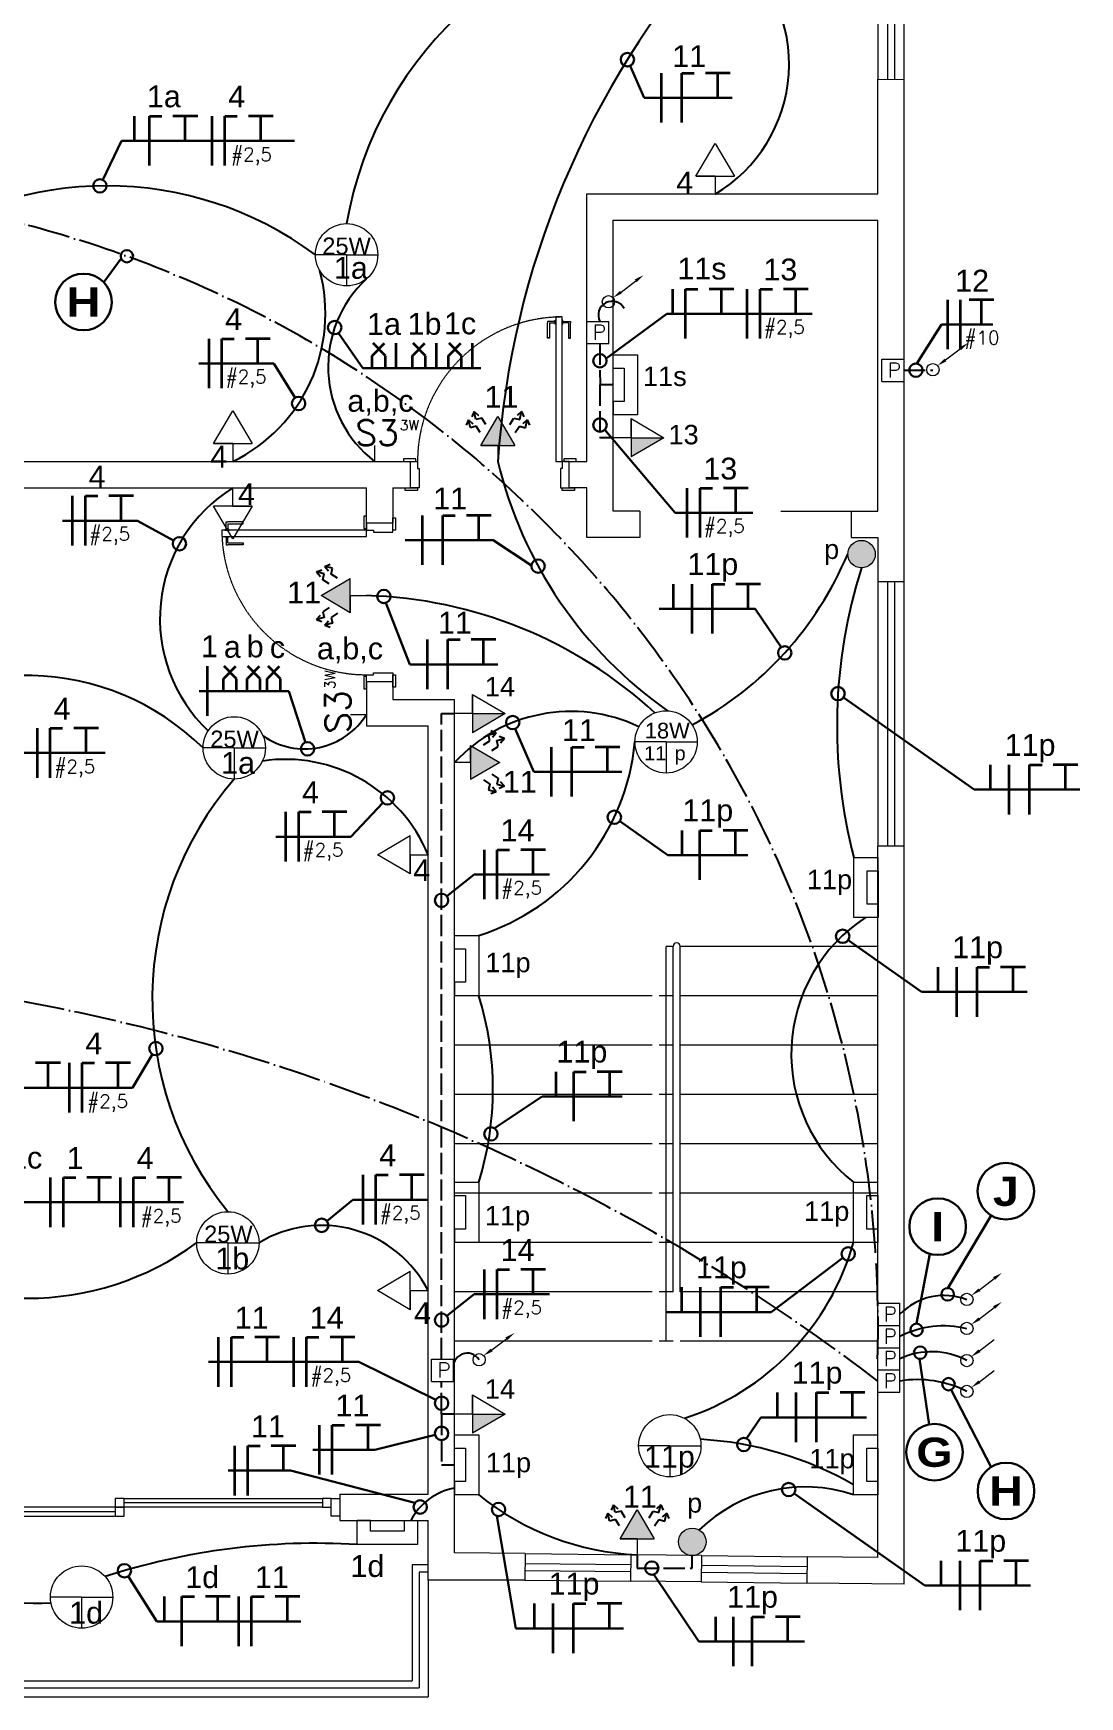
# Model space of a CAD drawing. Header units: millimetres. Extents: x 18652 to 51407, y 18252 to 30404.
# Drawn here: x 33180 to 33774, y 19760 to 20704 of the extents above; entities that cross this region are included whole.
import ezdxf
from ezdxf.enums import TextEntityAlignment as Align

# ---------------------------------------------------------------- set-up
doc = ezdxf.new("R2010")
doc.units = ezdxf.units.MM
for name, pattern in [('ACAD_ISO02W100', [15, 12, -3]), ('ACAD_ISO04W100', [30, 24, -3, 0, -3]), ('HIDDEN', [0.375, 0.25, -0.125])]:
    doc.linetypes.add(name, pattern=pattern)
for name, color, linetype, lineweight in [('ARQ09252C', 252, 'Continuous', 9), ('EJEL05130C', 130, 'Continuous', 30), ('EJEL0550C', 50, 'Continuous', 35), ('EJEL0580C', 80, 'Continuous', 9), ('EJEL09210C', 210, 'Continuous', 9), ('EJEL25170C', 170, 'Continuous', 25), ('EJEL25170T', 170, 'ACAD_ISO02W100', 25), ('EJEL25170TP', 1, 'ACAD_ISO04W100', 25), ('EJEL3040C', 40, 'Continuous', 9)]:
    doc.layers.add(name, color=color, linetype=linetype, lineweight=lineweight)
doc.styles.add('M_abG50', font='', dxfattribs={"width": 1.1, "height": 0.13})
doc.styles.add('ROMANSI', font='RomanS')
doc.styles.add('SR60', font='simplex', dxfattribs={"height": 0.15})
doc.styles.add('SR80', font='SIMPLEX', dxfattribs={"height": 0.1})
doc.styles.get("Standard").update_dxf_attribs({"font": 'arial.ttf'})
doc.styles.get('M_abG50').set_extended_font_data('Arial Black')

# ---------------------------------------------------------------- blocks, each defined once
blk = doc.blocks.new('TYFYTFTY')
at = {"layer": 'EJEL0580C'}
for q in [(-208, 0), (208, 0), (0, -208)]:
    blk.add_line((0, 0), q, dxfattribs=at)
blk.add_circle((0, 0), 208, dxfattribs=at)
blk = doc.blocks.new('A$C358D43A7')
at = {"layer": 'EJEL0580C'}
for p, q in [((0, 0), (0, 16.9)), ((0, 16.9), (0, -16.9)), ((0, 16.9), (28.7, 0)), ((0, 0), (-15.9, 0)), ((28.7, 0), (0, -16.9))]:
    blk.add_line(p, q, dxfattribs=at)
blk = doc.blocks.new('arandext')
at = {"layer": 'EJEL0580C', "linetype": 'Continuous'}
for p, q in [((0, 10.02), (0, 18.02)), ((0, -10.02), (0, 10.02)), ((0, -10.02), (0, -18.02))]:
    blk.add_line(p, q, dxfattribs=at)
blk.add_lwpolyline([(0, 18.02), (14.46, 18.02), (14.46, -18.02), (0, -18.02)], dxfattribs=at)
at = {"layer": 'EJEL0580C'}
blk.add_lwpolyline([(0, 10.02), (6.46, 10.02), (6.46, -10.02), (0, -10.02)], dxfattribs=at)
blk = doc.blocks.new('A$C324C5FD7')
at = {"layer": 'EJEL0580C', "ltscale": 0.015}
h = blk.add_hatch(color=256, dxfattribs=at)
h.dxf.hatch_style = 1
h.paths.add_polyline_path([(11.5, 0, 1), (-11.5, 0, 1)])
at = {"layer": 'EJEL0580C'}
blk.add_circle((0, 0), 11.5, dxfattribs=at)
blk = doc.blocks.new('A$C3819068E')
at = {"layer": 'EJEL0580C', "ltscale": 0.015}
h = blk.add_hatch(color=256, dxfattribs=at)
h.dxf.hatch_style = 1
h.paths.add_polyline_path([(11.5, 0, 1), (-11.5, 0, 1)])
at = {"layer": 'EJEL0580C'}
blk.add_circle((0, 0), 11.5, dxfattribs=at)
blk.add_blockref('A$C324C5FD7', (0, 0), dxfattribs=at)
blk = doc.blocks.new('s3')
at = {"layer": 'EJEL0580C'}
blk.add_line((11609.47, 26222.45), (11600.45, 26222.45), dxfattribs=at)
at = {"layer": 'EJEL0580C', "style": 'SR80'}
blk.add_text('S3', height=14.387, rotation=270, dxfattribs=at).set_placement((11609.47, 26233.37))
blk = doc.blocks.new('s33w')
at = {"layer": 'EJEL0580C'}
blk.add_blockref('s3', (0, 0), dxfattribs=at)
at = {"layer": 'EJEL0580C', "style": 'SR60'}
blk.add_text('3W', height=5.755, rotation=270, dxfattribs=at).set_placement((11618.18, 26208.11))
blk = doc.blocks.new('A$C71E37391')
at = {"layer": 'EJEL0550C', "ltscale": 0.015}
for p, q in [((7.02, 14.03), (-7.02, 14.03)), ((0, 0), (0, 14.03))]:
    blk.add_line(p, q, dxfattribs=at)
blk = doc.blocks.new('A$C1116134A')
at = {"layer": 'EJEL0550C', "ltscale": 0.015}
for p, q in [((0, -14.03), (0, 14.03)), ((0, 14.03), (7.02, 14.03))]:
    blk.add_line(p, q, dxfattribs=at)
blk = doc.blocks.new('A$C33D512FD')
at = {"layer": 'EJEL0550C', "ltscale": 0.015}
for p, q in [((-3.76, 7), (3.26, 14.02)), ((3.76, 7), (-3.26, 14.02)), ((-3.76, -0.01), (-3.76, 7)), ((3.76, -0.01), (3.76, 7))]:
    blk.add_line(p, q, dxfattribs=at)
blk = doc.blocks.new('A$C633F4938')
at = {"layer": 'EJEL0580C', "linetype": 'ByBlock', "lineweight": -2}
blk.add_line((10.5, 8.1), (22.8, 17.5), dxfattribs=at)
at = {"layer": 'EJEL0580C'}
blk.add_circle((0, 0), 5.13, dxfattribs=at)
for points in [[(21.9, 18.6), (29.5, 22.3), (23.6, 16.4)], [(11.3, 7), (3.7, 3.3), (9.6, 9.2)]]:
    blk.add_solid(points, dxfattribs=at)
blk = doc.blocks.new('A$C4247474B')
at = {"layer": 'EJEL0580C'}
for p, q in [((0, 0), (31.7, 0)), ((0, 0), (0, -31.7)), ((31.7, 0), (31.7, -31.7)), ((0, -31.7), (31.7, -31.7))]:
    blk.add_line(p, q, dxfattribs=at)
at = {"layer": 'EJEL0580C', "style": 'SR80'}
blk.add_text('P', height=21.2, rotation=270, dxfattribs=at).set_placement((5.5, -8.3))
blk = doc.blocks.new('A$C30B02EAA')
at = {"layer": 'EJEL0580C'}
h = blk.add_hatch(color=256, dxfattribs=at)
h.dxf.hatch_style = 1
h.paths.add_polyline_path([(0, 0), (0, -16.9), (28.7, 0)])
for p, q in [((0, 0), (0, 16.9)), ((0, 16.9), (0, -16.9)), ((0, 16.9), (28.7, 0)), ((0, 0), (-15.9, 0)), ((28.7, 0), (0, -16.9)), ((0, 0), (28.7, 0))]:
    blk.add_line(p, q, dxfattribs=at)
blk = doc.blocks.new('A$C1F842686')
at = {"layer": 'EJEL0580C', "linetype": 'ByBlock', "lineweight": -2}
blk.add_line((10.5, 8.1), (22.8, 17.5), dxfattribs=at)
at = {"layer": 'EJEL0580C'}
blk.add_circle((0, 0), 5.13, dxfattribs=at)
blk.add_solid([(11.3, 7), (3.7, 3.3), (9.6, 9.2)], dxfattribs=at)
blk = doc.blocks.new('A$C51C8040F')
at = {"layer": 'EJEL0580C'}
h = blk.add_hatch(color=256, dxfattribs=at)
h.dxf.hatch_style = 1
h.paths.add_polyline_path([(0, -16.9), (28.7, 0), (0, 16.9)])
for p, q in [((0, 0), (0, 16.9)), ((0, 16.9), (0, -16.9)), ((0, 16.9), (28.7, 0)), ((0, 0), (-15.9, 0)), ((28.7, 0), (0, -16.9))]:
    blk.add_line(p, q, dxfattribs=at)
blk = doc.blocks.new('Tomada para iluminação de emergência')
at = {"layer": 'EJEL25170TP'}
for p, q in [((-0.179, 0.376), (-0.195, 0.335)), ((-0.165, 0.317), (-0.179, 0.376)), ((-0.179, 0.376), (-0.146, 0.346)), ((0.178, 0.376), (0.145, 0.346)), ((0.164, 0.317), (0.178, 0.376)), ((0.178, 0.376), (0.195, 0.335)), ((-0.221, 0.313), (-0.238, 0.272)), ((-0.207, 0.254), (-0.221, 0.313)), ((-0.221, 0.313), (-0.188, 0.284)), ((-0.163, 0.265), (-0.207, 0.254)), ((-0.121, 0.327), (-0.165, 0.317)), ((-0.132, 0.217), (-0.163, 0.265)), ((-0.09, 0.279), (-0.121, 0.327)), ((0.089, 0.279), (0.12, 0.327)), ((0.12, 0.327), (0.164, 0.317)), ((0.131, 0.217), (0.162, 0.265)), ((0.162, 0.265), (0.207, 0.254)), ((0.22, 0.313), (0.187, 0.284)), ((0.207, 0.254), (0.22, 0.313)), ((0.22, 0.313), (0.237, 0.272))]:
    blk.add_line(p, q, dxfattribs=at)
at = {"layer": 'EJEL0580C', "xscale": 0.0076, "yscale": 0.0076, "zscale": 0.0076, "rotation": 90}
blk.add_blockref('A$C51C8040F', (0, 0.121), dxfattribs=at)

msp = doc.modelspace()

# ---------------------------------------------------------------- linework, layer by layer
at = {"layer": 'ARQ09252C'}
for p, q in [((33658.92, 20877.94), (33658.92, 20677.93)), ((33664.42, 20877.89), (33664.42, 20677.88)), ((33668.42, 20877.85), (33668.42, 20677.85)), ((33673.92, 20677.8), (33673.92, 20877.8)), ((33658.92, 20612.93), (33658.92, 20677.93)), ((33658.92, 20677.93), (33673.92, 20677.8)), ((33673.92, 20392.93), (33673.92, 20677.8)), ((33493.92, 20612.93), (33658.92, 20612.93)), ((33508.92, 20432.93), (33508.92, 20597.93)), ((33508.92, 20597.93), (33658.92, 20597.93)), ((33658.92, 20432.93), (33658.92, 20597.93)), ((33475.93, 20540.51), (33471.69, 20540.51)), ((33471.69, 20540.51), (33471.69, 20539.71)), ((33471.69, 20531.01), (33471.69, 20539.71)), ((33472.82, 20539.71), (33475.93, 20539.71)), ((33472.82, 20539.71), (33472.82, 20531.01)), ((33480.4, 20539.71), (33480.4, 20540.51)), ((33480.4, 20540.51), (33484.64, 20540.51)), ((33483.51, 20539.71), (33480.4, 20539.71)), ((33483.51, 20539.71), (33483.51, 20531.01)), ((33484.64, 20540.51), (33484.64, 20539.71)), ((33484.64, 20531.01), (33484.64, 20539.71)), ((33472.82, 20531.19), (33471.69, 20531.19)), ((33472.82, 20531.01), (33471.69, 20531.01)), ((33483.51, 20531.19), (33484.64, 20531.19)), ((33483.51, 20531.01), (33484.64, 20531.01)), ((32948.92, 20461.02, -89110.04), (33393.92, 20461.02)), ((33393.92, 20446.02), (33393.92, 20461.02)), ((33483.92, 20461.02), (33493.92, 20461.02)), ((33483.92, 20446.02), (33483.92, 20461.02)), ((32948.92, 20446.02, -84103.86), (33368.92, 20446.02)), ((33368.92, 20426.02), (33368.92, 20446.02)), ((33383.92, 20446.02), (33393.92, 20446.02)), ((33383.92, 20446.02), (33383.92, 20426.02)), ((33493.92, 20446.02), (33483.92, 20446.02)), ((33289.43, 20422.51), (33289.43, 20426.74)), ((33289.43, 20426.74), (33290.23, 20426.74)), ((33298.93, 20426.74), (33290.23, 20426.74)), ((33290.23, 20425.61), (33290.23, 20422.51)), ((33290.23, 20425.61), (33298.93, 20425.61)), ((33298.75, 20425.61), (33298.75, 20426.74)), ((33298.93, 20425.61), (33298.93, 20426.74)), ((33383.92, 20426.02), (33368.92, 20426.02)), ((33523.92, 20432.93), (33508.92, 20432.93)), ((33523.92, 20432.93), (33523.92, 20417.93)), ((33603.92, 20432.93), (33658.92, 20432.93)), ((33643.92, 20432.93), (33658.92, 20432.93)), ((33643.92, 20432.93), (33643.92, 20417.93)), ((33290.23, 20422.51), (33289.43, 20422.51)), ((33289.43, 20418.04), (33289.43, 20413.8)), ((33290.23, 20414.93), (33290.23, 20418.04)), ((33643.92, 20417.93), (33658.92, 20417.93)), ((33643.92, 20417.93), (33658.92, 20417.93)), ((33658.92, 20417.93), (33658.92, 20392.93)), ((33289.43, 20413.8), (33290.23, 20413.8)), ((33290.23, 20414.93), (33298.93, 20414.93)), ((33298.93, 20413.8), (33290.23, 20413.8)), ((33298.75, 20414.93), (33298.75, 20413.8)), ((33298.93, 20414.93), (33298.93, 20413.8)), ((33658.92, 20392.93), (33673.92, 20392.93)), ((33658.92, 20392.93), (33658.92, 20242.93)), ((33664.42, 20392.93), (33664.42, 20242.93)), ((33668.42, 20392.93), (33668.42, 20242.93)), ((33673.92, 20242.93), (33673.92, 20392.93)), ((33383.92, 20336.02), (33368.92, 20336.02)), ((33368.92, 20336.02), (33368.92, 20311.02)), ((33383.92, 20336.02), (33383.92, 20326.02)), ((33383.92, 20326.02), (33418.92, 20326.02)), ((33418.92, 19841.77), (33418.92, 20326.02)), ((33368.92, 20311.02), (33403.92, 20311.02)), ((33403.92, 19875.16), (33403.92, 20311.02)), ((33658.92, 19839.19), (33658.92, 20242.93)), ((33658.92, 20242.93), (33673.92, 20242.93)), ((33673.92, 19824.03), (33673.92, 20242.93)), ((33231.42, 19872.66), (33343.92, 19872.66)), ((33343.92, 19870.16), (33231.42, 19870.16)), ((33353.92, 19875.16), (33403.92, 19875.16)), ((33353.92, 19875.16), (33353.92, 19860.16)), ((33226.42, 19867.66), (33113.92, 19867.66)), ((33226.42, 19865.16), (33113.92, 19865.16)), ((33113.92, 19862.66), (33226.42, 19862.66)), ((33343.92, 19867.66), (33231.42, 19867.66)), ((33353.92, 19860.16), (33403.92, 19860.16)), ((33403.92, 19826.34), (33403.92, 19860.16)), ((33458.92, 19841.34), (33418.92, 19841.77)), ((33458.92, 19841.34), (33458.76, 19826.34)), ((33458.92, 19841.34), (33518.91, 19840.7)), ((33518.91, 19840.7), (33518.75, 19825.7)), ((33558.92, 19840.26), (33518.91, 19840.7)), ((33558.92, 19840.26), (33558.76, 19825.27)), ((33558.92, 19840.26), (33618.92, 19839.62)), ((33618.92, 19839.62), (33618.75, 19824.62)), ((33658.92, 19839.19), (33618.92, 19839.62)), ((33394.92, 19834.93), (33394.92, 19769.16)), ((33403.92, 19834.93), (33394.92, 19834.93)), ((33398.92, 19830.93), (33398.92, 19765.16)), ((33403.92, 19830.93), (33398.92, 19830.93)), ((33458.82, 19831.84), (33518.81, 19831.2)), ((33458.86, 19835.84), (33518.85, 19835.2)), ((33558.82, 19830.77), (33618.81, 19830.12)), ((33558.86, 19834.76), (33618.86, 19834.12)), ((33403.92, 19826.93), (33403.92, 19760.16)), ((33458.76, 19826.34), (33403.92, 19826.34)), ((33458.76, 19826.34), (33518.75, 19825.7)), ((33558.76, 19825.27), (33518.75, 19825.7)), ((33558.76, 19825.27), (33618.75, 19824.62)), ((33673.92, 19824.03), (33618.75, 19824.62)), ((32588.72, 19765.16), (33398.92, 19765.16)), ((32593.59, 19769.16), (33394.92, 19769.16)), ((32582.63, 19760.16), (33403.92, 19760.16))]:
    msp.add_line(p, q, dxfattribs=at)
at = {"layer": 'ARQ09252C', "ltscale": 0.03}
for p, q in [((33538.92, 19961.93), (33538.92, 20185.93)), ((33530.92, 20157.93), (33418.92, 20157.93)), ((33538.92, 20157.93), (33534.92, 20157.93)), ((33530.92, 20129.93), (33418.92, 20129.93)), ((33538.92, 20129.93), (33534.92, 20129.93)), ((33530.92, 20101.93), (33418.92, 20101.93)), ((33538.92, 20101.93), (33534.92, 20101.93)), ((33530.92, 20073.93), (33418.92, 20073.93)), ((33538.92, 20073.93), (33534.92, 20073.93)), ((33530.92, 20045.93), (33418.92, 20045.93)), ((33538.92, 20045.93), (33534.92, 20045.93)), ((33530.92, 20017.93), (33418.92, 20017.93)), ((33538.92, 20017.93), (33534.92, 20017.93)), ((33530.92, 19989.93), (33418.92, 19989.93)), ((33538.92, 19989.93), (33534.92, 19989.93)), ((33530.92, 19961.93), (33418.92, 19961.93)), ((33538.92, 19961.93), (33534.92, 19961.93)), ((33542.92, 19961.93), (33538.92, 19961.93)), ((33658.92, 19961.93), (33546.92, 19961.93))]:
    msp.add_line(p, q, dxfattribs=at)
at = {"layer": 'ARQ09252C', "ltscale": 15}
for p, q in [((33542.92, 20185.93), (33538.92, 20185.93)), ((33542.92, 19989.93), (33542.92, 20185.93)), ((33546.92, 19989.93), (33546.92, 20185.93)), ((33658.92, 20185.93), (33546.92, 20185.93)), ((33542.92, 20157.93), (33538.92, 20157.93)), ((33658.92, 20157.93), (33546.92, 20157.93)), ((33542.92, 20129.93), (33538.92, 20129.93)), ((33658.92, 20129.93), (33546.92, 20129.93)), ((33542.92, 20101.93), (33538.92, 20101.93)), ((33658.92, 20101.93), (33546.92, 20101.93)), ((33542.92, 20073.93), (33538.92, 20073.93)), ((33658.92, 20073.93), (33546.92, 20073.93)), ((33542.92, 20045.93), (33538.92, 20045.93)), ((33658.92, 20045.93), (33546.92, 20045.93)), ((33542.92, 20017.93), (33538.92, 20017.93)), ((33658.92, 20017.93), (33546.92, 20017.93)), ((33542.92, 19989.93), (33538.92, 19989.93)), ((33658.92, 19989.93), (33546.92, 19989.93))]:
    msp.add_line(p, q, dxfattribs=at)
at = {"layer": 'ARQ09252C'}
for points in [[(33493.92, 20461.02), (33493.92, 20612.93)], [(33393.92, 20446.02), (33393.92, 20461.02), (33397.92, 20461.02), (33397.92, 20457.02), (33398.92, 20457.02), (33398.92, 20446.02), (33393.92, 20446.02)], [(33483.92, 20446.02), (33483.92, 20461.02), (33479.92, 20461.02), (33479.92, 20457.02), (33478.92, 20457.02), (33478.92, 20446.02), (33483.92, 20446.02)], [(33523.92, 20417.93), (33493.92, 20417.93), (33493.92, 20446.02)], [(33383.92, 20426.02), (33368.92, 20426.02), (33368.92, 20422.02), (33372.92, 20422.02), (33372.92, 20421.02), (33383.92, 20421.02), (33383.92, 20426.02)], [(33383.92, 20336.02), (33368.92, 20336.02), (33368.92, 20340.02), (33372.92, 20340.02), (33372.92, 20341.02), (33383.92, 20341.02), (33383.92, 20336.02)]]:
    msp.add_lwpolyline(points, dxfattribs=at)
for points in [[(33476.23, 20541.26), (33476.42, 20541.26), (33476.42, 20538.95), (33476.23, 20538.95, -0.414214), (33475.93, 20539.25), (33475.93, 20540.96, -0.414214)], [(33480.1, 20541.26), (33479.92, 20541.26), (33479.92, 20538.95), (33480.1, 20538.95, 0.414214), (33480.4, 20539.25), (33480.4, 20540.96, 0.414214)], [(33288.68, 20422.21), (33288.68, 20422.02), (33290.99, 20422.02), (33290.99, 20422.21, 0.414214), (33290.69, 20422.51), (33288.98, 20422.51, 0.414214)], [(33288.68, 20418.34), (33288.68, 20418.52), (33290.99, 20418.52), (33290.99, 20418.34, -0.414214), (33290.69, 20418.04), (33288.98, 20418.04, -0.414214)]]:
    msp.add_lwpolyline(points, format="xyb", close=True, dxfattribs=at)
for points in [[(33479.92, 20543.02), (33476.42, 20543.02), (33476.42, 20461.02), (33479.92, 20461.02)], [(33396.92, 20462.52), (33389.92, 20462.52), (33389.92, 20461.02), (33396.92, 20461.02)], [(33487.92, 20462.52), (33480.92, 20462.52), (33480.92, 20461.02), (33487.92, 20461.02)], [(33397.92, 20444.52), (33390.92, 20444.52), (33390.92, 20446.02), (33397.92, 20446.02)], [(33486.92, 20444.52), (33479.92, 20444.52), (33479.92, 20446.02), (33486.92, 20446.02)], [(33367.42, 20430.02), (33367.42, 20423.02), (33368.92, 20423.02), (33368.92, 20430.02)], [(33385.42, 20429.02), (33385.42, 20422.02), (33383.92, 20422.02), (33383.92, 20429.02)], [(33286.92, 20422.02), (33286.92, 20418.52), (33368.92, 20418.52), (33368.92, 20422.02)], [(33385.42, 20340.02), (33385.42, 20333.02), (33383.92, 20333.02), (33383.92, 20340.02)], [(33367.42, 20339.02), (33367.42, 20332.02), (33368.92, 20332.02), (33368.92, 20339.02)], [(33231.42, 19872.66), (33226.42, 19872.66), (33226.42, 19867.66), (33231.42, 19867.66)], [(33348.92, 19872.66), (33343.92, 19872.66), (33343.92, 19867.66), (33348.92, 19867.66)], [(33348.92, 19872.66), (33353.92, 19872.66), (33353.92, 19862.66), (33348.92, 19862.66)], [(33231.42, 19867.66), (33226.42, 19867.66), (33226.42, 19862.66), (33231.42, 19862.66)]]:
    msp.add_lwpolyline(points, close=True, dxfattribs=at)
at = {"layer": 'ARQ09252C', "linetype": 'HIDDEN'}
for centre, start, end in [((33479.92, 20461.02), 90, 180), ((33368.92, 20422.02), 180, 270)]:
    msp.add_arc(centre, 82, start, end, dxfattribs=at)
at = {"layer": 'ARQ09252C', "ltscale": 15}
msp.add_arc((33544.92, 20185.93), 2, 0, 180, dxfattribs=at)
at = {"layer": 'EJEL05130C'}
for p, q in [((33518.48, 20685.55), (33526.46, 20667.38)), ((33539.36, 20544.81), (33504.94, 20519.43)), ((33544.12, 20431.87), (33504.08, 20479.04)), ((33440.84, 20416.37), (33462.53, 20402.1)), ((33379.9, 20380.78), (33393.63, 20345.93)), ((33589.5, 20377.47), (33604.09, 20355.6)), ((33713.6, 20274.84), (33639.52, 20327.13)), ((33453.24, 20309.33), (33463.95, 20284.96)), ((33539.97, 20237.7), (33512.63, 20256.99)), ((33430.11, 20226.63), (33414.52, 20214.36)), ((33683.84, 20160.03), (33642.17, 20189.45)), ((33468.57, 20100.78), (33441.57, 20082.69)), ((33698.63, 19991.99), (33723.37, 20033.19)), ((33598.42, 19978.43), (33639.19, 20009.13)), ((33430.11, 19988.48), (33414.52, 19976.21)), ((33373.77, 19900.28), (33407.88, 19908.71)), ((33342.24, 19900.28), (33338.49, 19900.28)), ((33342.24, 19900.28), (33369.86, 19900.28)), ((33369.86, 19900.28), (33373.77, 19900.28)), ((33294.32, 19888.44), (33290.56, 19888.44)), ((33294.32, 19888.44), (33321.94, 19888.44)), ((33321.94, 19888.44), (33325.85, 19888.44)), ((33325.85, 19888.44), (33396.4, 19870.09)), ((33685.62, 19823.24), (33611.53, 19875.53)), ((33453.63, 19798.94), (33442.91, 19862.73)), ((33557.54, 19791.5), (33531.95, 19829.57))]:
    msp.add_line(p, q, dxfattribs=at)
at = {"layer": 'EJEL05130C', "ltscale": 0.2}
for p, q in [((33576.39, 20667.38), (33526.46, 20667.38)), ((33230.05, 20642.94), (33219.37, 20620.81)), ((33328.11, 20642.94), (33230.05, 20642.94)), ((33219.98, 20562.68), (33229.75, 20576.24)), ((33621.8, 20544.81), (33539.36, 20544.81)), ((33695.07, 20538.75), (33681.22, 20516.57)), ((33724.28, 20538.75), (33695.07, 20538.75)), ((33366.96, 20514.05), (33353.1, 20533.91)), ((33316.5, 20516.6), (33273.89, 20516.6)), ((33328.47, 20497.17), (33316.5, 20516.6)), ((33433.88, 20514.05), (33366.96, 20514.05)), ((33239.11, 20427.42), (33196.5, 20427.42)), ((33259.55, 20416.2), (33239.11, 20427.42)), ((33588.14, 20431.87), (33544.12, 20431.87)), ((33440.84, 20416.37), (33390.91, 20416.37)), ((33589.5, 20377.47), (33535.05, 20377.47)), ((33443.55, 20345.93), (33393.63, 20345.93)), ((33324.82, 20330.79), (33274.13, 20330.79)), ((33324.82, 20330.79), (33334.36, 20301.6)), ((33220.71, 20295.63), (33121.44, 20295.63)), ((33513.87, 20284.96), (33463.95, 20284.96)), ((33773.53, 20274.84), (33713.6, 20274.84)), ((33360.09, 20248.15), (33378.24, 20267.39)), ((33360.09, 20248.15), (33317.48, 20248.15)), ((33585.3, 20237.7), (33539.97, 20237.7)), ((33472.72, 20226.63), (33430.11, 20226.63)), ((33743.76, 20160.03), (33683.84, 20160.03)), ((33236.17, 20105.71), (33247.55, 20124.66)), ((33236.17, 20105.71), (33091.74, 20105.71)), ((33513.9, 20100.78), (33468.57, 20100.78)), ((33265.25, 20040.7), (33120.81, 20040.7)), ((33361.28, 20042.19), (33346.45, 20030.04)), ((33403.89, 20042.19), (33361.28, 20042.19)), ((33688.58, 20011.45), (33680.98, 19971.87)), ((33472.72, 19988.48), (33430.11, 19988.48)), ((33598.42, 19978.43), (33538.5, 19978.43)), ((33321.94, 19950.1), (33279.33, 19950.1)), ((33364.55, 19950.1), (33321.94, 19950.1)), ((33408.24, 19928.67), (33364.55, 19950.1)), ((33688.11, 19914.67), (33682.72, 19951.89)), ((33723.21, 19890.49), (33700.69, 19934.34)), ((33584.5, 19906.74), (33592.73, 19918.67)), ((33652.66, 19918.67), (33592.73, 19918.67)), ((33250.08, 19802.91), (33233.82, 19828.55)), ((33745.54, 19823.24), (33685.62, 19823.24)), ((33331.76, 19802.91), (33250.08, 19802.91)), ((33514.83, 19798.94), (33453.63, 19798.94)), ((33617.47, 19791.5), (33557.54, 19791.5))]:
    msp.add_line(p, q, dxfattribs=at)
at = {"layer": 'EJEL05130C', "ltscale": 0.001}
for centre, radius in [((33516.95, 20689.02), 3.8), ((33217.72, 20617.39), 3.8), ((33233.06, 20577.47), 3.53), ((33350.92, 20537.02), 3.8), ((33501.36, 20518.16), 3.8), ((33680.59, 20512.82), 3.8), ((33330.46, 20493.93), 3.8), ((33501.4, 20481.73), 3.8), ((33262.88, 20414.38), 3.8), ((33466.3, 20401.69), 3.8), ((33378.84, 20384.43), 3.8), ((33606.2, 20352.44), 3.8), ((33636.41, 20329.32), 3.8), ((33451.9, 20312.88), 3.8), ((33335.54, 20297.99), 3.8), ((33380.85, 20270.16), 3.8), ((33509.53, 20259.18), 3.8), ((33411.54, 20212.01), 3.8), ((33639.06, 20191.64), 3.8), ((33249.5, 20127.92), 3.8), ((33439.54, 20079.47), 3.8), ((33343.52, 20027.62), 3.8), ((33642.22, 20011.42), 3.8), ((33698.63, 19988.46), 3.53), ((33411.54, 19973.86), 3.8), ((33680.98, 19968.34), 3.53), ((33683.02, 19955.4), 3.53), ((33699.11, 19937.5), 3.53), ((33411.57, 19926.69), 3.8), ((33411.57, 19909.62), 3.8), ((33582.95, 19903.27), 3.8), ((33608.43, 19877.72), 3.8), ((33399.43, 19867.8), 3.8), ((33443.87, 19866.41), 3.8), ((33231.64, 19831.66), 3.8), ((33530.78, 19833.18), 3.8)]:
    msp.add_circle(centre, radius, dxfattribs=at)
at = {"layer": 'EJEL05130C'}
for centre in [(33208.44, 20551.52), (33731.64, 20046.95), (33692.97, 20026.89), (33691.11, 19898.9), (33731.73, 19876.89)]:
    msp.add_circle(centre, 16.05, dxfattribs=at)
at = {"layer": 'EJEL0550C', "ltscale": 0.015}
for p, q in [((33536.36, 20653.35), (33536.36, 20681.41)), ((33237.41, 20642.94), (33237.41, 20656.97)), ((33281.39, 20628.91), (33281.39, 20656.97)), ((33542.65, 20544.81), (33542.65, 20558.84)), ((33584.94, 20530.78), (33584.94, 20558.84)), ((33698.64, 20524.72), (33698.64, 20552.78)), ((33705.93, 20524.72), (33705.93, 20552.78)), ((33279.64, 20502.57), (33279.64, 20530.63)), ((33385.82, 20514.05), (33385.82, 20528.09)), ((33408.64, 20514.05), (33408.64, 20528.09)), ((33429.05, 20514.05), (33429.05, 20528.09)), ((33550.86, 20417.83), (33550.86, 20445.9)), ((33202.24, 20413.39), (33202.24, 20441.45)), ((33400.81, 20402.34), (33400.81, 20430.4)), ((33543.03, 20377.47), (33543.03, 20391.5)), ((33553.65, 20363.44), (33553.65, 20391.5)), ((33403.52, 20331.9), (33403.52, 20359.96)), ((33278.72, 20316.76), (33278.72, 20344.82)), ((33182.3, 20281.6), (33182.3, 20309.66)), ((33473.84, 20270.93), (33473.84, 20298.99)), ((33722.98, 20274.84), (33722.98, 20288.87)), ((33733.6, 20260.81), (33733.6, 20288.87)), ((33323.23, 20234.12), (33323.23, 20262.18)), ((33547.95, 20237.7), (33547.95, 20251.73)), ((33435.86, 20212.6), (33435.86, 20240.66)), ((33693.22, 20160.03), (33693.22, 20174.07)), ((33703.84, 20146), (33703.84, 20174.07)), ((33200.41, 20091.68), (33200.41, 20119.74)), ((33476.56, 20100.78), (33476.56, 20114.81)), ((33189.77, 20026.67), (33189.77, 20054.73)), ((33229.48, 20026.67), (33229.48, 20054.73)), ((33367.03, 20028.16), (33367.03, 20056.22)), ((33435.86, 19974.45), (33435.86, 20002.51)), ((33547.88, 19978.43), (33547.88, 19992.46)), ((33558.5, 19964.4), (33558.5, 19992.46)), ((33285.07, 19936.07), (33285.07, 19964.13)), ((33327.68, 19936.07), (33327.68, 19964.13)), ((33602.12, 19918.67), (33602.12, 19932.7)), ((33612.74, 19904.64), (33612.74, 19932.7)), ((33342.24, 19886.25), (33342.24, 19914.31)), ((33294.32, 19874.41), (33294.32, 19902.47)), ((33695, 19823.24), (33695, 19837.27)), ((33705.62, 19809.21), (33705.62, 19837.27)), ((33254.34, 19802.91), (33254.34, 19816.94)), ((33296.53, 19788.88), (33296.53, 19816.94)), ((33464.29, 19798.94), (33464.29, 19812.97)), ((33474.9, 19784.91), (33474.9, 19812.97)), ((33567.09, 19791.5), (33567.09, 19805.53)), ((33577.19, 19777.47), (33577.19, 19805.53))]:
    msp.add_line(p, q, dxfattribs=at)
at = {"layer": 'EJEL25170C'}
for centre, radius, start, end in [((33566.01, 20560.28), 211.35, 91.97865, 170.26314), ((33936.5, 20428.01), 494.12, 138.35638, 176.16927), ((33522.62, 20686.6), 86.08, 300.8295, 51.32019), ((33221.45, 20418.18), 199.24, 53.48748, 126.51252), ((33252.19, 20545.07), 93.49, 295.98286, 14.98064), ((33415.25, 20514.79), 68.06, 133.13333, 232.18379), ((33508.3, 20544.09), 7.84, 29.12348, 206.90805), ((33677.77, 20517.05), 240.88, 193.44913, 235.04591), ((33339.09, 20371.77), 87.31, 121.74461, 226.6494), ((33461.72, 20483.85), 195.3, 298.11504, 337.31122), ((33931.02, 20311.06), 295.18, 162.3421, 194.64993), ((33362.16, 20133.59), 251.4, 47.33401, 88.45911), ((33175.94, 20196.41), 143.15, 45.52275, 131.80409), ((33333.83, 20339.15), 41.2, 235.16526, 328.37975), ((33484.99, 20229.28), 89.91, 64.67471, 137.29363), ((33394.29, 20313.64), 127.46, 287.49866, 354.73193), ((33322.89, 20204.34), 87.7, 22.49459, 98.45169), ((33438.36, 20155.96), 190.93, 139.14685, 219.1585), ((33702.29, 20124.72), 92.38, 122.9277, 231.84531), ((33262.84, 20105.01), 177.84, 342.68544, 17.31456), ((33343.41, 19959.62), 68, 27.14585, 121.35581), ((33176.57, 20148.65), 162.41, 233.74475, 306.25525), ((33504.47, 20057.32), 146.15, 287.8577, 344.36558), ((33696.64, 19952.99), 34.84, 68.30784, 136.13297), ((33696.27, 19916.92), 53.64, 75.6982, 117.46598), ((33426.17, 19947.13), 7.95, 32.46478, 192.47443), ((33689.54, 19913.38), 42.53, 61.97518, 115.05537), ((33681.36, 19877.4), 62.67, 63.29732, 99.02287), ((33547.5, 19710.44), 196.07, 60.10698, 86.82938), ((33425.17, 19843.94), 35.1, 100.26661, 152.47031), ((33617.75, 19792.99), 86.19, 71.41987, 134.15883), ((33529.34, 19994.62), 154.09, 231.11641, 267.45452), ((33181.63, 20165.24), 351.95, 244.92742, 271.36267), ((33339.6, 19464.93), 382.29, 86.38574, 108.10674)]:
    msp.add_arc(centre, radius, start, end, dxfattribs=at)
at = {"layer": 'EJEL25170T'}
for p, q in [((33501.31, 20527.93), (33501.42, 20504.55)), ((33673.92, 20512.78), (33690.23, 20512.9)), ((33508.9, 20504.55), (33501.4, 20504.55)), ((33501.4, 20504.55), (33501.4, 20474.52)), ((33508.9, 20474.52), (33501.4, 20474.52)), ((33411.54, 19951.72), (33411.54, 20317.97)), ((33411.54, 20317.97), (33418.92, 20317.97)), ((33411.57, 19920.58), (33411.55, 19939.2)), ((33418.92, 19920.58), (33411.57, 19920.58)), ((33411.57, 19920.58), (33411.57, 19891.76)), ((33411.57, 19891.76), (33418.92, 19891.76)), ((33522.5, 19840.68), (33522.5, 19833.18)), ((33553.76, 19833.18), (33553.76, 19840.19)), ((33522.5, 19833.18), (33553.76, 19833.18))]:
    msp.add_line(p, q, dxfattribs=at)
at = {"layer": 'EJEL25170TP'}
for centre, radius, start, end in [((33012.35, 19969.49), 646.8, 358.44213, 96.96527), ((32967.51, 19036.11), 1137.45, 52.56504, 91.69235)]:
    msp.add_arc(centre, radius, start, end, dxfattribs=at)

# ---------------------------------------------------------------- block references
at = {"layer": 'EJEL0550C'}
for name, p in [('A$C1116134A', (33547.88, 20667.38)), ('A$C71E37391', (33568.21, 20667.38)), ('A$C1116134A', (33245.87, 20642.94)), ('A$C71E37391', (33266.2, 20642.94)), ('A$C1116134A', (33288.68, 20642.94)), ('A$C71E37391', (33309.01, 20642.94)), ('A$C1116134A', (33549.94, 20544.81)), ('A$C71E37391', (33570.27, 20544.81)), ('A$C1116134A', (33592.23, 20544.81)), ('A$C71E37391', (33612.56, 20544.81)), ('A$C71E37391', (33717.75, 20538.75)), ('A$C1116134A', (33286.93, 20516.6)), ('A$C71E37391', (33307.26, 20516.6)), ('A$C33D512FD', (33375.94, 20514.07)), ('A$C33D512FD', (33398.75, 20514.07)), ('A$C33D512FD', (33419.17, 20514.07)), ('A$C1116134A', (33558.15, 20431.87)), ('A$C71E37391', (33578.48, 20431.87)), ('A$C1116134A', (33209.53, 20427.42)), ('A$C71E37391', (33229.86, 20427.42)), ('A$C1116134A', (33412.33, 20416.37)), ('A$C71E37391', (33432.66, 20416.37)), ('A$C1116134A', (33565.18, 20377.47)), ('A$C71E37391', (33585.51, 20377.47)), ('A$C1116134A', (33415.05, 20345.93)), ('A$C71E37391', (33435.38, 20345.93)), ('A$C33D512FD', (33291.55, 20330.8)), ('A$C33D512FD', (33304.98, 20330.8)), ('A$C33D512FD', (33316.45, 20330.8)), ('A$C1116134A', (33189.59, 20295.63)), ('A$C71E37391', (33209.92, 20295.63)), ('A$C1116134A', (33485.37, 20284.96)), ('A$C71E37391', (33505.7, 20284.96)), ('A$C1116134A', (33745.13, 20274.84)), ('A$C71E37391', (33765.46, 20274.84)), ('A$C1116134A', (33330.52, 20248.15)), ('A$C71E37391', (33350.85, 20248.15)), ('A$C1116134A', (33557.98, 20237.7)), ('A$C71E37391', (33578.31, 20237.7)), ('A$C1116134A', (33443.15, 20226.63)), ('A$C71E37391', (33463.48, 20226.63)), ('A$C1116134A', (33715.37, 20160.03)), ('A$C71E37391', (33735.7, 20160.03)), ('A$C71E37391', (33188.32, 20105.71)), ('A$C1116134A', (33207.69, 20105.71)), ('A$C71E37391', (33228.03, 20105.71)), ('A$C1116134A', (33486.59, 20100.78)), ('A$C71E37391', (33506.92, 20100.78)), ('A$C1116134A', (33197.06, 20040.7)), ('A$C71E37391', (33217.39, 20040.7)), ('A$C1116134A', (33236.77, 20040.7)), ('A$C71E37391', (33257.1, 20040.7)), ('A$C1116134A', (33374.32, 20042.19)), ('A$C71E37391', (33394.65, 20042.19)), ('A$C1116134A', (33443.15, 19988.48)), ('A$C71E37391', (33463.48, 19988.48)), ('A$C1116134A', (33570.03, 19978.43)), ('A$C71E37391', (33590.36, 19978.43)), ('A$C1116134A', (33292.36, 19950.1)), ('A$C71E37391', (33312.69, 19950.1)), ('A$C1116134A', (33334.97, 19950.1)), ('A$C71E37391', (33355.3, 19950.1)), ('A$C1116134A', (33624.26, 19918.67)), ('A$C71E37391', (33644.59, 19918.67)), ('A$C1116134A', (33349.53, 19900.28)), ('A$C71E37391', (33369.86, 19900.28)), ('A$C1116134A', (33301.6, 19888.44)), ('A$C71E37391', (33321.94, 19888.44)), ('A$C1116134A', (33717.15, 19823.24)), ('A$C71E37391', (33737.48, 19823.24)), ('A$C1116134A', (33264.3, 19802.91)), ('A$C71E37391', (33284.63, 19802.91)), ('A$C1116134A', (33303.82, 19802.91)), ('A$C71E37391', (33324.15, 19802.91)), ('A$C1116134A', (33486.43, 19798.94)), ('A$C71E37391', (33506.76, 19798.94)), ('A$C1116134A', (33587.7, 19791.5)), ('A$C71E37391', (33608.03, 19791.5))]:
    msp.add_blockref(name, p, dxfattribs=at)
at = {"layer": 'EJEL0580C'}
for name, p, xscale, yscale, zscale, rotation in [('A$C358D43A7', (33566.73, 20622.94, -95406.12), 0.645886, 0.645886, 0.645886, 90), ('A$C358D43A7', (33293.15, 20471.27, -95406.12), 0.645886, 0.645886, 0.645886, 90), ('A$C358D43A7', (33293.15, 20435.77, -95406.12), 0.645886, 0.645886, 0.645886, 270), ('A$C358D43A7', (33393.67, 20237.89), 0.645886, 0.645886, 0.645886, 180), ('arandext', (33659.14, 20219.34), 0.9475441421562776, 0.9475441421562776, 0.9475441421562776, 180), ('arandext', (33658.92, 20035.01), 0.9475441421562776, 0.9475441421562776, 0.9475441421562776, 180), ('A$C358D43A7', (33393.67, 19990.65), 0.645886, 0.645886, 0.645886, 180), ('arandext', (33658.92, 19891.76), 0.9475441421562776, 0.9475441421562776, 0.9475441421562776, 180), ('arandext', (33380.77, 19860.16), 0.9475441421562776, 0.9475441421562776, 0.9475441421562776, 270)]:
    msp.add_blockref(name, p, dxfattribs=dict(at, xscale=xscale, yscale=yscale, zscale=zscale, rotation=rotation))
for name, p, xscale, yscale, zscale in [('A$C633F4938', (33506.19, 20551.64), 0.67988, 0.67988, 0.67988), ('arandext', (33508.92, 20504.55), 0.9475441421562776, 0.9475441421562776, 0.9475441421562776), ('A$C633F4938', (33690.23, 20513.12), 0.67988, 0.67988, 0.67988), ('A$C30B02EAA', (33519.15, 20474.52), 0.645886, 0.645886, 0.645886), ('A$C3819068E', (33649.75, 20408.45), 0.67988, 0.67988, 0.67988), ('A$C30B02EAA', (33429.17, 20317.97), 0.645886, 0.645886, 0.645886), ('arandext', (33418.92, 20175.01), 0.9475441421562776, 0.9475441421562776, 0.9475441421562776), ('arandext', (33418.92, 20035.01), 0.9475441421562776, 0.9475441421562776, 0.9475441421562776), ('A$C633F4938', (33709.52, 19985.58), 0.67988, 0.67988, 0.67988), ('A$C633F4938', (33709.52, 19969.13), 0.67988, 0.67988, 0.67988), ('A$C633F4938', (33432.87, 19951.4), 0.67988, 0.67988, 0.67988), ('A$C1F842686', (33709.52, 19950.92), 0.67988, 0.67988, 0.67988), ('A$C1F842686', (33709.52, 19933.38), 0.67988, 0.67988, 0.67988), ('A$C30B02EAA', (33429.17, 19920.58), 0.645886, 0.645886, 0.645886), ('arandext', (33418.92, 19891.76), 0.9475441421562776, 0.9475441421562776, 0.9475441421562776), ('A$C324C5FD7', (33553.76, 19848.04), 0.67988, 0.67988, 0.67988)]:
    msp.add_blockref(name, p, dxfattribs=dict(at, xscale=xscale, yscale=yscale, zscale=zscale))
for p, rotation in [((59595.97, 8860.58), 89.99999999999999), ((44969.36, 46540), 180)]:
    msp.add_blockref('s33w', p, dxfattribs=dict(at, rotation=rotation))
at = {"layer": 'EJEL09210C', "xscale": 0.3973308459547795, "yscale": 0.3973308459547795, "zscale": 0.3973308459547795, "rotation": 90}
for p in [(33493.92, 20527.93), (33661.3, 20506.48), (33658.92, 19970.82), (33658.92, 19958.21), (33658.92, 19945.6), (33405.79, 19939.11), (33658.92, 19932.99)]:
    msp.add_blockref('A$C4247474B', p, dxfattribs=at)
at = {"layer": 'EJEL25170TP', "xscale": 75.46928999251448, "yscale": 75.46928999251448, "zscale": 75.46928999251448}
for p in [(33443.49, 20461.02), (33522.5, 19840.68)]:
    msp.add_blockref('Tomada para iluminação de emergência', p, dxfattribs=at)
for p, rotation in [((33368.92, 20384.9), 90), ((33418.92, 20290.26), 270)]:
    msp.add_blockref('Tomada para iluminação de emergência', p, dxfattribs=dict(at, rotation=rotation))
at = {"layer": 'EJEL3040C', "xscale": 0.08498500000000002, "yscale": 0.08498500000000002, "zscale": 0.08498500000000002}
for p in [(33357.7, 20578.32), (33293.95, 20298.55), (33538.92, 20301.93), (33290.32, 20017.69), (33541.02, 19902.55), (33207.39, 19816.71)]:
    msp.add_blockref('TYFYTFTY', p, dxfattribs=at)

# ---------------------------------------------------------------- texts
at = {"layer": 'EJEL05130C', "attachment_point": 1}
for s, width, gutter_width, heights, insert, char_height in [('11', 64.9923, 61.92, [0], (33542.38, 20697.21), 12.384), ('1a', 64.9923, 61.92, [0], (33244.4, 20674.39), 12.384), ('4', 64.9923, 61.92, [0], (33290.53, 20674.26), 12.38), ('4', 64.9923, 61.92, [0], (33544.63, 20625.53, -95406.12), 12.38), ('25W', 9.5867, 47.93, [5.79], (33343.9, 20588.11), 9.587), ('1a', 64.9923, 61.92, [0], (33350.47, 20577.09), 12.384), ('11s', 64.9923, 61.92, [0], (33545.3, 20576.69), 12.384), ('13', 64.9923, 61.92, [0], (33594.08, 20576.14), 12.384), ('12', 64.9923, 61.92, [0], (33702.86, 20569.83), 12.384), ('4', 64.9923, 61.92, [0], (33288.77, 20547.92), 12.38), ('1a', 64.9923, 61.92, [0], (33369.26, 20545.25), 12.384), ('1b', 64.9923, 61.92, [0], (33392.26, 20545.34), 12.384), ('1c', 64.9923, 61.92, [0], (33412.93, 20545.57), 12.384), ('11s', 57.9137, 55.18, [0], (33525.76, 20514.9), 11.035), ('a,b,c', 64.9923, 61.92, [0], (33358.13, 20501.64), 12.384), ('11', 64.9923, 61.92, [0], (33435.92, 20503.88), 12.384), ('13', 57.9137, 55.18, [0], (33540.25, 20481.81), 11.035), ('4', 64.9923, 61.92, [0], (33280.36, 20469.99), 12.38), ('13', 64.9923, 61.92, [0], (33560, 20463.19), 12.384), ('4', 64.9923, 61.92, [0], (33211.38, 20458.74), 12.38), ('4', 64.9923, 61.92, [0], (33296.13, 20448.69), 12.38), ('11', 64.9923, 61.92, [0], (33406.82, 20446.2), 12.384), ('11p', 64.9923, 61.92, [0], (33550.99, 20409.04), 12.384), ('p', 57.9137, 55.18, [0], (33628.52, 20416.75), 11.04), ('11', 64.9923, 61.92, [0], (33323.96, 20392.86), 12.384), ('11', 64.9923, 61.92, [0], (33409.54, 20375.76), 12.384), ('1', 64.9923, 61.92, [0], (33275.11, 20362.37), 12.38), ('a', 64.9923, 61.92, [0], (33288.05, 20362.05), 12.38), ('b', 64.9923, 61.92, [0], (33301.03, 20362.27), 12.38), ('c', 64.9923, 61.92, [0], (33314.14, 20361.94), 12.38), ('a,b,c', 64.9923, 61.92, [0], (33340.85, 20361.17), 12.384), ('14', 57.9137, 55.18, [0], (33436.09, 20338.75), 11.035), ('4', 64.9923, 61.92, [0], (33191.44, 20326.95), 12.38), ('11', 64.9923, 61.92, [0], (33479.86, 20314.79), 12.384), ('18W', 46.6159, 44.41, [0], (33526.82, 20312.78), 8.882), ('25W', 9.5867, 47.93, [5.79], (33280.35, 20308.34), 9.587), ('11p', 64.9923, 61.92, [0], (33730.95, 20306.4), 12.384), ('1a', 64.9923, 61.92, [0], (33286.51, 20296.23), 12.384), ('11', 42.2223, 40.23, [0], (33526.47, 20299.49), 8.045), ('p', 42.2223, 40.23, [0], (33543.74, 20299.53), 8.05), ('11', 64.9923, 61.92, [0], (33446.31, 20285.49), 12.384), ('4', 64.9923, 61.92, [0], (33332.36, 20279.48), 12.38), ('11p', 64.9923, 61.92, [0], (33548.13, 20269.31), 12.384), ('14', 64.9923, 61.92, [0], (33444.99, 20257.95), 12.384), ('4', 64.9923, 61.92, [0], (33395.52, 20235.32), 12.38), ('11p', 57.9137, 55.18, [0], (33618.72, 20229.36), 11.035), ('11p', 64.9923, 61.92, [0], (33701.18, 20191.6), 12.384), ('11p', 57.9137, 55.18, [0], (33436.34, 20182.26), 11.035), ('4', 64.9923, 61.92, [0], (33209.54, 20137.03), 12.38), ('11p', 64.9923, 61.92, [0], (33476.74, 20132.39), 12.384), ('1c', 64.9923, 61.92, [0], (33166.78, 20072.22), 12.384), ('1', 64.9923, 61.92, [0], (33198.91, 20072.02), 12.38), ('4', 64.9923, 61.92, [0], (33238.62, 20072.02), 12.38), ('4', 64.9923, 61.92, [0], (33376.16, 20073.51), 12.38), ('11p', 57.9137, 55.18, [0], (33436.09, 20038.65), 11.035), ('11p', 57.9137, 55.18, [0], (33617.15, 20041.18), 11.035), ('25W', 9.5867, 47.93, [5.79], (33276.86, 20027.48), 9.587), ('14', 64.9923, 61.92, [0], (33444.99, 20019.81), 12.384), ('1b', 64.9923, 61.92, [0], (33283.22, 20015.02), 12.384), ('11p', 64.9923, 61.92, [0], (33555.84, 20009.99), 12.384), ('11', 64.9923, 61.92, [0], (33294.21, 19981.42), 12.384), ('14', 64.9923, 61.92, [0], (33336.82, 19981.42), 12.384), ('4', 64.9923, 61.92, [0], (33395.97, 19983.94), 12.38), ('11p', 64.9923, 61.92, [0], (33610.08, 19950.23), 12.384), ('14', 57.9137, 55.18, [0], (33436.09, 19940.33), 11.035), ('11', 64.9923, 61.92, [0], (33351.37, 19931.6), 12.384), ('11', 64.9923, 61.92, [0], (33303.45, 19919.76), 12.384), ('11p', 57.9137, 55.18, [0], (33436.63, 19898.55), 11.035), ('11p', 64.9923, 61.92, [0], (33526.35, 19902.55), 12.384), ('11p', 57.9137, 55.18, [0], (33620.15, 19900.78), 11.035), ('11', 64.9923, 61.92, [0], (33514.41, 19879.86), 12.384), ('p', 57.9137, 55.18, [0], (33550.81, 19875.65), 11.04), ('11p', 64.9923, 61.92, [0], (33702.96, 19854.8), 12.384), ('1d', 64.9923, 61.92, [0], (33359.88, 19840.51), 12.384), ('1d', 64.9923, 61.92, [0], (33266.15, 19834.23), 12.384), ('11', 64.9923, 61.92, [0], (33305.67, 19834.23), 12.384), ('11p', 64.9923, 61.92, [0], (33472.25, 19830.51), 12.384), ('11p', 64.9923, 61.92, [0], (33573.51, 19823.06), 12.384), ('1d', 64.9923, 61.92, [0], (33200.3, 19814.04), 12.384)]:
    msp.add_mtext_dynamic_manual_height_columns(s, width=width, gutter_width=gutter_width, heights=heights, dxfattribs=dict(at, insert=insert, char_height=char_height))
at = {"layer": 'EJEL3040C', "style": 'ROMANSI'}
for s, p in [('#2,5', (33292.1, 20631.45)), ('#2,5', (33594.38, 20533.53)), ('#10', (33708.09, 20527.47)), ('#2,5', (33289.08, 20505.32)), ('#2,5', (33211.69, 20416.14)), ('#2,5', (33560.31, 20420.59)), ('#2,5', (33191.88, 20284.14)), ('#2,5', (33332.67, 20236.87)), ('#2,5', (33445.3, 20215.35)), ('#2,5', (33210.51, 20094.22)), ('#2,5', (33240.87, 20029.21)), ('#2,5', (33376.47, 20030.91)), ('#2,5', (33445.3, 19977.2)), ('#2,5', (33337.13, 19938.82))]:
    msp.add_text(s, height=7.629, dxfattribs=at).set_placement(p)
at = {"layer": 'EJEL3040C', "style": 'M_abG50'}
for s, p in [('H', (33208.44, 20551.52)), ('J', (33731.64, 20046.95)), ('I', (33692.97, 20026.89)), ('G', (33691.11, 19898.9)), ('H', (33731.73, 19876.89))]:
    msp.add_text(s, height=16.56, dxfattribs=at).set_placement(p, align=Align.MIDDLE_CENTER)

doc.saveas('drawing.dxf')
